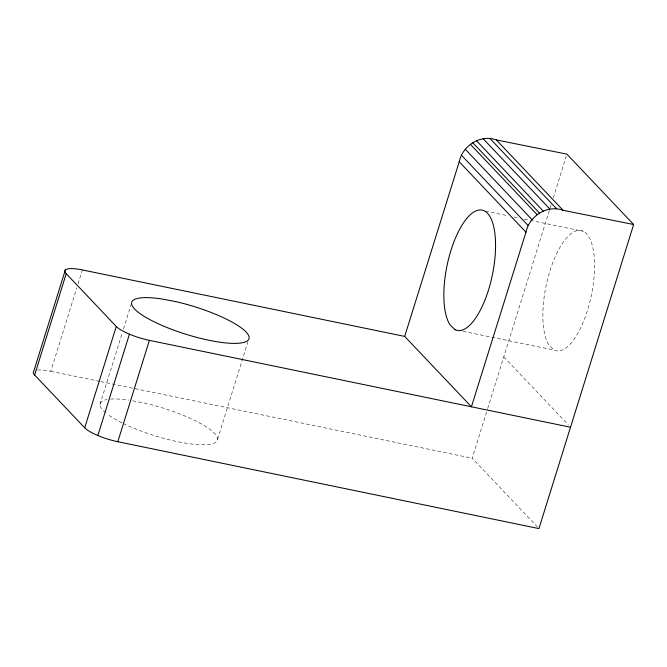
<?xml version="1.0" encoding="UTF-8"?>
<svg xmlns="http://www.w3.org/2000/svg" width="667" height="667" viewBox="0 0 667 667"><rect width="100%" height="100%" fill="white"/><g stroke="black" fill="none" stroke-linecap="round" stroke-linejoin="round"><path stroke-width="0.5" stroke-dasharray="3.33 2.5" d="M37.56 370.06A27.305 6.42 17.3 0 1 50.8 371.286L76.797 287.819M78.039 283.842L82.374 269.927M99.95 404.494L122.236 332.95M123.47 328.973L131.207 304.135M217.575 439.219L247.899 341.846M537.527 527.088L472.211 458.204L487.369 409.513M487.685 408.521L549.891 208.796M550.2 207.804L551.125 204.819M553.293 197.866L566.291 156.128M132.666 400.792L144.105 402.96A61.439 14.449 17.3 0 1 216.391 441.737A61.439 14.449 17.3 0 1 122.961 423.353M485.443 211.114L507.887 215.741M514.007 217.008L518.084 217.842M524.212 219.109L529.306 220.16M530.332 220.368L583.383 231.316M463.073 331.299L554.044 350.058A61.439 23.137 -78.3 0 0 594.189 275.396A61.439 23.137 -78.3 0 0 561.847 244.239A61.439 23.137 -78.3 0 0 549.041 345.239L554.044 350.058M50.8 371.286L99.775 381.382M100.8 381.599L472.211 458.204M503.777 356.853L568.384 424.987M122.028 422.895A61.439 14.449 17.3 0 1 107.537 414.282M105.761 412.89A61.439 14.449 17.3 0 1 107.045 399.533M110.622 399.099A61.439 14.449 17.3 0 1 128.764 400.1"/><path stroke-width="1" d="M65.308 270.018L33.734 371.369A27.305 6.42 17.3 0 0 34.642 375.029L84.701 427.814A27.305 6.42 17.3 0 0 117.817 441.721L538.944 528.589L633.65 224.521L566.908 154.144L496.323 139.903C480.565 134.075 462.439 145.706 459.229 161.773L404.686 336.41L471.427 406.795L525.971 232.158C529.181 216.091 547.299 204.461 563.065 210.288L633.65 224.521M34.642 375.029L66.216 273.67A27.305 6.42 17.3 0 1 82.374 269.927L404.686 336.41M84.701 427.814L116.266 326.455L66.216 273.67M97.857 435.526L129.423 334.175M117.817 441.721L149.383 340.362L570.51 427.23M496.323 139.903L563.065 210.288M489.911 138.411L556.645 208.796M483.141 138.678L549.875 209.054M476.471 140.67L543.213 211.055M472.861 142.796L539.603 213.182M470.368 144.272L537.11 214.649M465.249 149.225L531.983 219.601M461.447 155.194L528.181 225.571M459.229 161.773L525.971 232.158M149.383 340.362A27.305 6.42 17.3 0 1 116.266 326.455M175.679 301.601L161.431 298.908A61.439 14.449 17.3 0 0 156.111 322.761A61.439 14.449 17.3 0 0 248.149 340.195A61.439 14.449 17.3 0 0 175.679 301.601M454.994 329.631L449.983 324.804A61.439 23.153 -78.3 0 1 462.865 223.82A61.439 23.153 -78.3 0 1 495.206 254.986A61.439 23.153 -78.3 0 1 454.994 329.631"/></g></svg>
